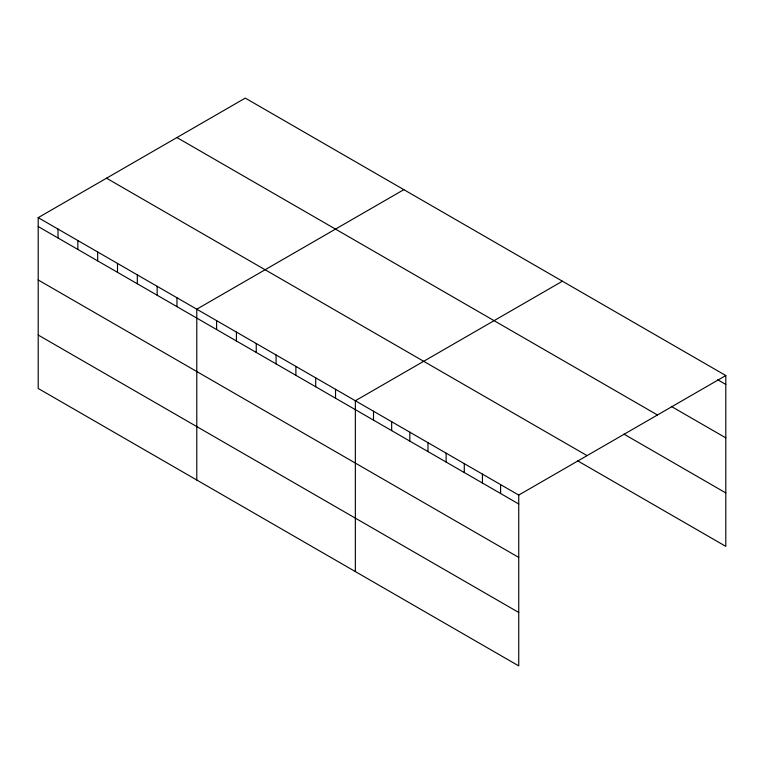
<?xml version="1.0" encoding="UTF-8"?>
<svg xmlns="http://www.w3.org/2000/svg" width="764" height="764" viewBox="0 0 764 764"><rect width="100%" height="100%" fill="white"/><g stroke="black" fill="none" stroke-linecap="round" stroke-linejoin="round"><path stroke-width="1.15" d="M38.2 217.644L518.737 495.082L518.737 665.902L38.2 388.465L38.2 217.644L245.263 98.098L725.8 375.535L725.8 546.356L577.546 460.768M403.841 189.653L196.778 309.191L196.778 480.021M562.419 281.209L355.356 400.747L355.356 571.577M518.737 495.082L725.8 375.535M717.73 379.775L725.8 384.435M671.336 406.429L725.8 437.868M176.933 137.549L657.47 414.986M623.94 434.114L725.8 492.923M106.53 178.193L587.067 455.63M38.2 226.545L518.737 503.982M38.2 279.977L518.737 557.414M38.2 335.033L518.737 612.47M500.592 484.596L500.592 493.496M482.437 474.119L482.437 483.02M464.283 463.633L464.283 472.534M446.128 453.157L446.128 462.058M427.974 442.671L427.974 451.572M409.819 432.195L409.819 441.095M391.665 421.709L391.665 430.609M373.51 411.233L373.51 420.133M335.539 389.306L335.539 398.206M315.713 377.865L315.713 386.765M295.888 366.414L295.888 375.315M276.071 354.974L276.071 363.874M256.246 343.523L256.246 352.433M236.42 332.082L236.42 340.983M216.604 320.641L216.604 329.542M176.952 297.75L176.952 306.651M157.136 286.309L157.136 295.21M137.31 274.859L137.31 283.759M117.494 263.418L117.494 272.318M97.668 251.977L97.668 260.877M77.842 240.526L77.842 249.427M58.026 229.085L58.026 237.986"/></g></svg>
